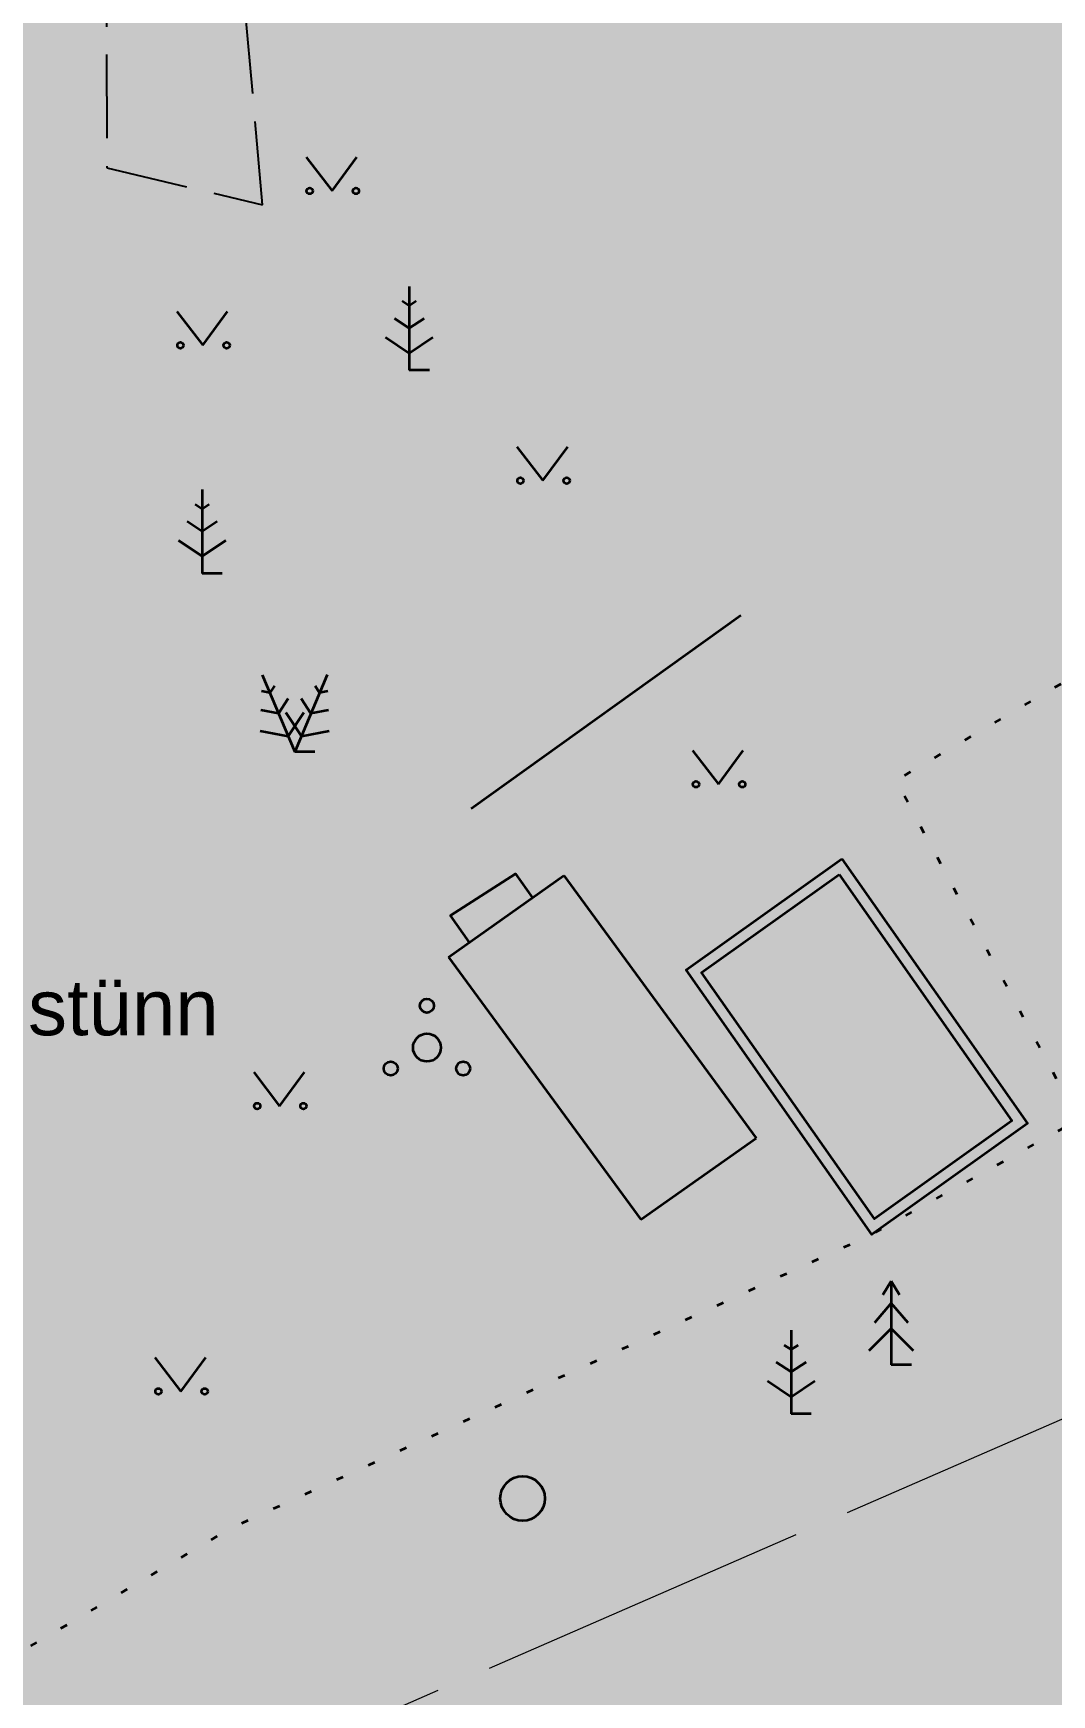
# Model space of a CAD drawing. Header units: millimetres. Extents: x 368386 to 861326, y -331222 to 250838.
# Drawn here: x 789932 to 808195, y -126148 to -96365 of the extents above; entities that cross this region are included whole.
import ezdxf

# ---------------------------------------------------------------- set-up
doc = ezdxf.new("R2010")
doc.units = ezdxf.units.MM
doc.header["$MEASUREMENT"] = 0
for name, pattern in [('KOLVIK', [625, 125, -500]), ('PINNASTEE', [2000, 1500, -500]), ('TOOPIIR', [7000, 6000, -1000])]:
    doc.linetypes.add(name, pattern=pattern)
for name, color, linetype, lineweight, true_color in [('New_       asendi fill_Pen_No__149', 7, 'Continuous', 25, 0x186722), ('New_MOOTPIIR#1_Pen_No__102', 7, 'Continuous', 13, 0xcccccc), ('New_TEE#1_Pen_No__162', 7, 'Continuous', 25, 0xaaaaaa)]:
    doc.layers.add(name, color=color, linetype=linetype, lineweight=lineweight, true_color=true_color)
for name, color, linetype, lineweight in [('New__ASENDIPLAAN_Pen_No__1', 7, 'Continuous', 13), ('New_HALJASTUS#1_Pen_No__7', 7, 'Continuous', 35), ('New_HALJASTUS_Pen_No__7', 7, 'Continuous', 35), ('New_KUUR_Pen_No__7', 7, 'Continuous', 35), ('New_PUU_Pen_No__7', 7, 'Continuous', 35), ('New_RAJATIS_Pen_No__7', 7, 'Continuous', 35), ('New_TEE#1_Pen_No__7', 7, 'Continuous', 35)]:
    doc.layers.add(name, color=color, linetype=linetype, lineweight=lineweight)
doc.styles.add('GENERATED_STYLE_1', font='')
doc.styles.get('GENERATED_STYLE_1').set_extended_font_data('Arial')
doc.linetypes.add('HEKK', pattern='A,0,[1,TRN_PP_AR-4-02_V01_Valisvalgustid1.Shx,S=2300,R=0,X=0,Y=0],-2300,0', length=2300)
doc.dimstyles.new('GENERATED_STYLE__4', dxfattribs={"dimtxt": 0.18, "dimasz": 152, "dimexe": 0.18, "dimexo": 0.0625, "dimgap": 0, "dimtad": 0, "dimtih": 1, "dimtoh": 1, "dimdec": 4, "dimzin": 0, "dimdsep": 46, "dimcen": 0.09, "dimadec": 0, "dimazin": 0, "dimtfac": 1, "dimtdec": 4, "dimtmove": 0, "dimatfit": 3, "dimldrblk": 'ARROWHEAD_0', "dimfxl": 0, "dimtolj": 1, "dimtzin": 0, "dimarcsym": 0})

# ---------------------------------------------------------------- blocks, each defined once
blk = doc.blocks.new('ARROWHEAD_0')
at = {"color": 0, "linetype": 'Continuous', "lineweight": 0}
for p, q in [((0, 0), (-1, 0)), ((0, -0.5), (0, 0.5))]:
    blk.add_line(p, q, dxfattribs=at)

msp = doc.modelspace()

# ---------------------------------------------------------------- hatches: boundary and pattern name
at = {"layer": 'New_       asendi fill_Pen_No__149', "linetype": 'Continuous', "lineweight": 0, "true_color": 0x061908}
h = msp.add_hatch(color=98, dxfattribs=at)
h.paths.add_polyline_path([(802345.63, -38322.05), (677945.63, -100972.05), (697685.63, -113562.05), (725141.88, -157386.04), (747105.63, -214022.05), (773035.63, -233162.05), (849485.63, -225922.05), (847735.63, -145332.05)])
h.paths.add_polyline_path([(757638.71, -147399.28, -0.00065641), (757597.25, -147430.15)], flags=0)
h.paths.add_polyline_path([(781623.18, -112523.26, 0.05995559), (781750.4, -112778.31, 0.78516634), (783932.82, -111999.14, 0.05995559), (783869.75, -111721.19, 1)], flags=0)

# ---------------------------------------------------------------- linework, layer by layer
at = {"layer": 'New_HALJASTUS#1_Pen_No__7', "color": 7, "linetype": 'Continuous', "lineweight": 35}
for p, q in [((794826.46, -98583.54), (795289.86, -99190.25)), ((795289.86, -99190.25), (795735.44, -98583.54)), ((792508.52, -101352.19), (792971.93, -101958.89)), ((792971.93, -101958.89), (793417.51, -101352.19)), ((798606.07, -103778.09), (799069.47, -104384.8)), ((799069.47, -104384.8), (799515.06, -103778.09)), ((801753.19, -109219.99), (802216.6, -109826.7)), ((802216.6, -109826.7), (802662.18, -109219.99)), ((793885.39, -114989.71), (794348.79, -115596.42)), ((794348.79, -115596.42), (794794.38, -114989.71)), ((805317.83, -118731.08), (805167.83, -118981.08)), ((805467.83, -118981.08), (805317.83, -118731.08)), ((805317.83, -118731.08), (805317.83, -120231.08)), ((805317.83, -119131.08), (805017.83, -119481.08)), ((805617.83, -119481.08), (805317.83, -119131.08)), ((803521.84, -119611.47), (803521.84, -121111.47)), ((805317.83, -119581.08), (804917.83, -119981.08)), ((805717.83, -119981.08), (805317.83, -119581.08)), ((803521.84, -119961.47), (803397.42, -119878.53)), ((803646.26, -119878.53), (803521.84, -119961.47)), ((792115.13, -120103.78), (792578.54, -120710.49)), ((792578.54, -120710.49), (793024.12, -120103.78)), ((803521.84, -120361.47), (803255.23, -120183.73)), ((803788.45, -120183.73), (803521.84, -120361.47)), ((805677.83, -120231.08), (805317.83, -120231.08)), ((803097.58, -120522.12), (803521.84, -120804.97)), ((803521.84, -120804.97), (803946.1, -120522.12)), ((803881.84, -121111.47), (803521.84, -121111.47))]:
    msp.add_line(p, q, dxfattribs=at)
at = {"layer": 'New_HALJASTUS#1_Pen_No__7', "color": 7, "linetype": 'KOLVIK', "lineweight": 35, "flags": 128}
msp.add_lwpolyline([(727624.63, -155333.05), (750207.63, -150802.05), (757265.63, -147705.05), (770554.63, -136355.05), (777349.63, -133529.05), (781463.63, -130246.05), (793458.63, -123169.05), (804966.63, -117898.05), (808673.49, -115841.54), (805401.63, -109757.05), (809824.63, -107170.05), (812831.63, -102597.05), (819997.63, -100451.05), (827966.9, -112692.07)], dxfattribs=at)
at = {"layer": 'New_HALJASTUS#1_Pen_No__7', "color": 7, "linetype": 'HEKK', "lineweight": 35, "flags": 128}
msp.add_lwpolyline([(802617.63, -106804.05), (797784.63, -110269.05)], dxfattribs=at)
at = {"layer": 'New_HALJASTUS#1_Pen_No__7', "color": 7, "linetype": 'Continuous', "lineweight": 35}
for centre, radius in [((794888.84, -99190.25), 55.01), ((795717.62, -99190.25), 55.01), ((792570.91, -101958.89), 55.01), ((793399.69, -101958.89), 55.01), ((798668.45, -104384.8), 55.01), ((799497.23, -104384.8), 55.01), ((801815.57, -109826.7), 55.01), ((802644.35, -109826.7), 55.01), ((796991.66, -113796.38), 125), ((796991.66, -114546.38), 250), ((796341.66, -114921.38), 125), ((797641.66, -114921.38), 125), ((793947.77, -115596.42), 55.01), ((794776.55, -115596.42), 55.01), ((792177.51, -120710.49), 55.01), ((793006.3, -120710.49), 55.01), ((798705.67, -122629.53), 400)]:
    msp.add_circle(centre, radius, dxfattribs=at)
at = {"layer": 'New_HALJASTUS_Pen_No__7', "color": 7, "linetype": 'Continuous', "lineweight": 35}
msp.add_circle((798705.67, -122629.53), 400, dxfattribs=at)
at = {"layer": 'New_KUUR_Pen_No__7', "color": 7, "linetype": 'Continuous', "lineweight": 35, "flags": 128}
for points in [[(797377.63, -112925.05), (799444.63, -111465.05)], [(799444.63, -111465.05), (802896.63, -116168.05)], [(797377.63, -112925.05), (800829.63, -117628.05)], [(800829.63, -117628.05), (802896.63, -116168.05)]]:
    msp.add_lwpolyline(points, dxfattribs=at)
at = {"layer": 'New_MOOTPIIR#1_Pen_No__102', "color": 254, "linetype": 'TOOPIIR', "lineweight": 13, "true_color": 0xcccccc, "flags": 128}
msp.add_lwpolyline([(666023.63, -103201.05), (685304.63, -114770.05), (695822.63, -123885.05), (716500.63, -161142.05), (837208.63, -108675.05), (806252.63, -29932.05)], close=True, dxfattribs=at)
at = {"layer": 'New_PUU_Pen_No__7', "color": 7, "linetype": 'Continuous', "lineweight": 35}
for p, q in [((796674.63, -100903.05), (796674.63, -102403.05)), ((796674.63, -101253.05), (796550.21, -101170.11)), ((796799.04, -101170.11), (796674.63, -101253.05)), ((796674.63, -101653.05), (796408.02, -101475.31)), ((796941.24, -101475.31), (796674.63, -101653.05)), ((796250.36, -101813.7), (796674.63, -102096.55)), ((796674.63, -102096.55), (797098.89, -101813.7)), ((797034.63, -102403.05), (796674.63, -102403.05)), ((792961.63, -104896.05), (792837.21, -104813.11)), ((792961.63, -104546.05), (792961.63, -106046.05)), ((793086.04, -104813.11), (792961.63, -104896.05)), ((792961.63, -105296.05), (792695.02, -105118.31)), ((793228.24, -105118.31), (792961.63, -105296.05)), ((792537.36, -105456.7), (792961.63, -105739.55)), ((792961.63, -105739.55), (793385.89, -105456.7)), ((793321.63, -106046.05), (792961.63, -106046.05)), ((794038.28, -107865.71), (794620.63, -109248.05)), ((794256.62, -108063.51), (794174.16, -108188.25)), ((795202.97, -107865.71), (794620.63, -109248.05)), ((795067.09, -108188.25), (794984.63, -108063.51)), ((794174.16, -108188.25), (794027.3, -108160.12)), ((794506.15, -108289.57), (794329.45, -108556.88)), ((794911.8, -108556.88), (794735.1, -108289.57)), ((795213.95, -108160.12), (795067.09, -108188.25)), ((794329.45, -108556.88), (794014.75, -108496.59)), ((794458.44, -108540.22), (794739.62, -108965.59)), ((794501.63, -108965.59), (794782.81, -108540.22)), ((795226.5, -108496.59), (794911.8, -108556.88)), ((794000.84, -108869.64), (794501.63, -108965.59)), ((794739.62, -108965.59), (795240.41, -108869.64)), ((794980.63, -109248.05), (794620.63, -109248.05))]:
    msp.add_line(p, q, dxfattribs=at)
at = {"layer": 'New_RAJATIS_Pen_No__7', "color": 7, "linetype": 'Continuous', "lineweight": 35, "flags": 128}
for points in [[(804428.63, -111164.05), (807757.63, -115909.05), (804966.63, -117898.05), (801637.63, -113153.05)], [(804380.62, -111443.86), (807479.88, -115861.4), (805014.63, -117618.25), (801915.37, -113200.71)]]:
    msp.add_lwpolyline(points, close=True, dxfattribs=at)
at = {"layer": 'New_TEE#1_Pen_No__162', "color": 253, "linetype": 'PINNASTEE', "lineweight": 25, "true_color": 0xaaaaaa, "flags": 128}
msp.add_lwpolyline([(794045.63, -99439.05), (792927.63, -86931.05), (787942.63, -79094.05), (775725.63, -64608.05), (766962.63, -61354.05), (756948.63, -63398.05), (746010.63, -68983.05), (731032.63, -76593.05), (718023.63, -83834.05), (709565.63, -93385.05), (711080.63, -94383.05), (718886.63, -85752.05), (732061.63, -78226.05), (745894.63, -71247.05), (757719.63, -65248.05), (766558.63, -63378.05), (774741.63, -66781.05), (784795.63, -78987.05), (791230.63, -88015.05), (791250.63, -98776.05)], close=True, dxfattribs=at)
at = {"layer": 'New_TEE#1_Pen_No__7', "color": 7, "linetype": 'Continuous', "lineweight": 35, "flags": 128}
msp.add_lwpolyline([(797752.04, -112660.59), (797412.63, -112180.05), (798577.63, -111432.05), (798881.76, -111862.63)], dxfattribs=at)

# ---------------------------------------------------------------- texts
at = {"layer": 'New__ASENDIPLAAN_Pen_No__1', "color": 7, "linetype": 'Continuous', "lineweight": 13, "insert": (793256.2, -113833.35), "char_height": 1000, "attachment_point": 6, "style": 'GENERATED_STYLE_1'}
msp.add_mtext('\\A1;{\\pqr;\\fArial|b0|i0|c0|p34;Kümblustünn}', dxfattribs=at)

# ---------------------------------------------------------------- leaders
at = {"layer": 'New__ASENDIPLAAN_Pen_No__1', "color": 7, "linetype": 'Continuous', "lineweight": 13, "annotation_type": 0, "has_hookline": 1, "hookline_direction": 0, "text_width": 7948}
msp.add_leader([(782860.56, -113882.81), (782861.5, -113833.35), (785308.2, -113833.35)], dimstyle='GENERATED_STYLE__4', dxfattribs=at)

doc.saveas('drawing.dxf')
